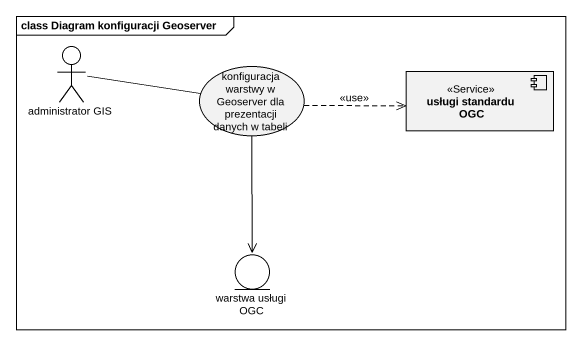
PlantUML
@startuml
mainframe class Diagram konfiguracji Geoserver
actor "administrator GIS" as administrator_GIS
usecase "konfiguracja warstwy w Geoserver dla prezentacji danych w tabeli" as konfiguracja_warstwy_w
component "usługi standardu OGC" as usługi_standardu_OGC <<Service>>
entity "warstwa usługi OGC" as warstwa_usługi_OGC
administrator_GIS -right- konfiguracja_warstwy_w
konfiguracja_warstwy_w .right.> usługi_standardu_OGC : <<use>>
konfiguracja_warstwy_w --> warstwa_usługi_OGC
@enduml
